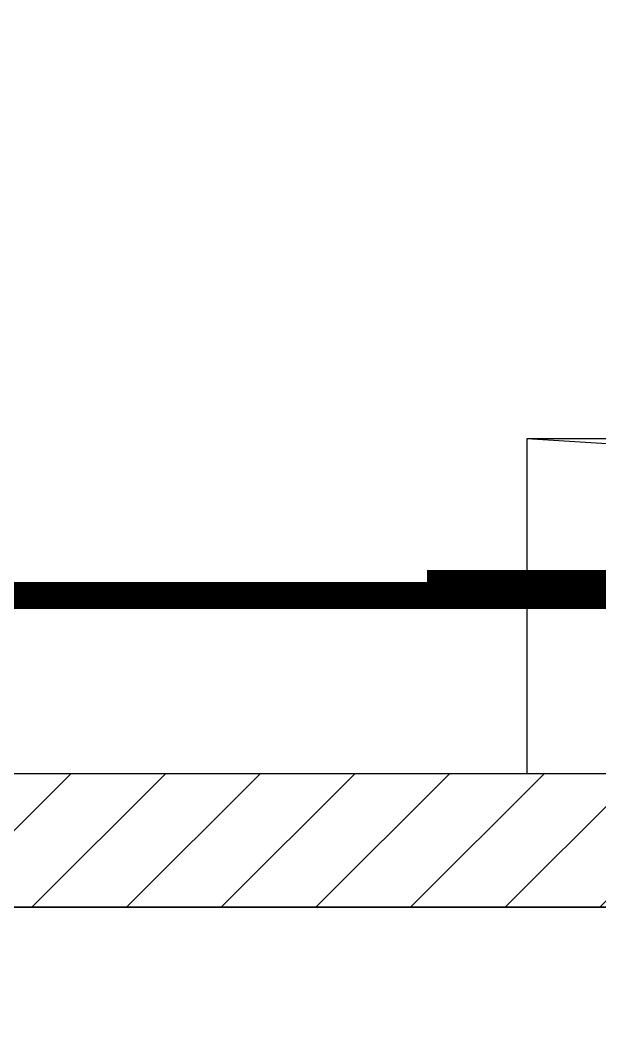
# Model space of a CAD drawing. Header units: millimetres. Extents: x 346859 to 753976, y -86090 to 5333.
# Drawn here: x 436862 to 437295, y -18825 to -18070 of the extents above; entities that cross this region are included whole.
import ezdxf

# ---------------------------------------------------------------- set-up
doc = ezdxf.new("R2010")
doc.units = ezdxf.units.MM
doc.header["$LTSCALE"] = 60
doc.linetypes.add('HID', pattern=[2.5, 1.5, -1])
doc.linetypes.add('HID2', pattern=[1, 0.5, -0.5])
for name, color, linetype in [('03-WAL NEW', 3, 'Continuous'), ('06-FUR', 6, 'Continuous'), ('2CONTINUOUS', 2, 'Continuous'), ('3.기호.계단선', 30, 'Continuous')]:
    doc.layers.add(name, color=color, linetype=linetype)

# ---------------------------------------------------------------- blocks, each defined once
blk = doc.blocks.new('VUSAUSEH')
at = {"layer": '2CONTINUOUS'}
blk.add_lwpolyline([(414381.21, 37654.16), (414255.21, 37654.16), (414255.21, 38104.16), (413235.21, 38104.16), (413235.21, 37654.16), (412950.21, 37654.16), (412950.21, 38259.16), (410043.21, 38259.16), (410043.21, 38210.16), (409843.21, 38210.16), (409843.21, 38445.16), (415897.21, 38445.16), (415897.21, 38899.16), (416097.21, 38899.16), (416097.21, 38194.16), (414381.21, 38194.16), (414381.21, 37654.16)], dxfattribs=at)
blk = doc.blocks.new('cjswjdeh')
at = {"layer": '03-WAL NEW'}
h = blk.add_hatch(dxfattribs=at)
h.set_pattern_fill('_USER', color=256, scale=50, angle=45, pattern_type=0)
h.set_pattern_definition([(45, (25874.5, 51), (-35.355339, 35.355339), [])])
h.paths.add_polyline_path([(435643.21, 38545.16), (435643.21, 38445.16), (438640.21, 38445.16), (438640.21, 38545.16)])
h.paths.add_polyline_path([(441697.21, 38445.16), (441697.21, 38545.16), (439840.21, 38545.16), (439840.21, 38445.16)])
blk.add_lwpolyline([(435643.21, 38545.16), (441697.21, 38545.16), (441697.21, 38445.16), (435643.21, 38445.16)], close=True, dxfattribs=at)
at = {"layer": '06-FUR', "color": 8}
blk.add_lwpolyline([(441240.21, 38545.16), (441240.21, 38795.16), (437240.21, 38795.16), (437240.21, 38545.16), (441240.21, 38545.16), (437240.21, 38795.16)], dxfattribs=at)
blk.add_blockref('VUSAUSEH', (25800, 0))

msp = doc.modelspace()

# ---------------------------------------------------------------- linework, layer by layer
at = {"layer": '3.기호.계단선', "color": 140, "linetype": 'HID2', "const_width": 20}
msp.add_lwpolyline([(439265.71, -18499.39), (436279.82, -18499.39), (436279.82, -18079.53)], dxfattribs=at)
at = {"layer": '3.기호.계단선', "color": 10, "linetype": 'HID', "const_width": 20}
msp.add_lwpolyline([(437165.71, -18490.44), (441165.71, -18490.44)], dxfattribs=at)

# ---------------------------------------------------------------- block references
msp.add_blockref('cjswjdeh', (0, -57177.6))

doc.saveas('drawing.dxf')
